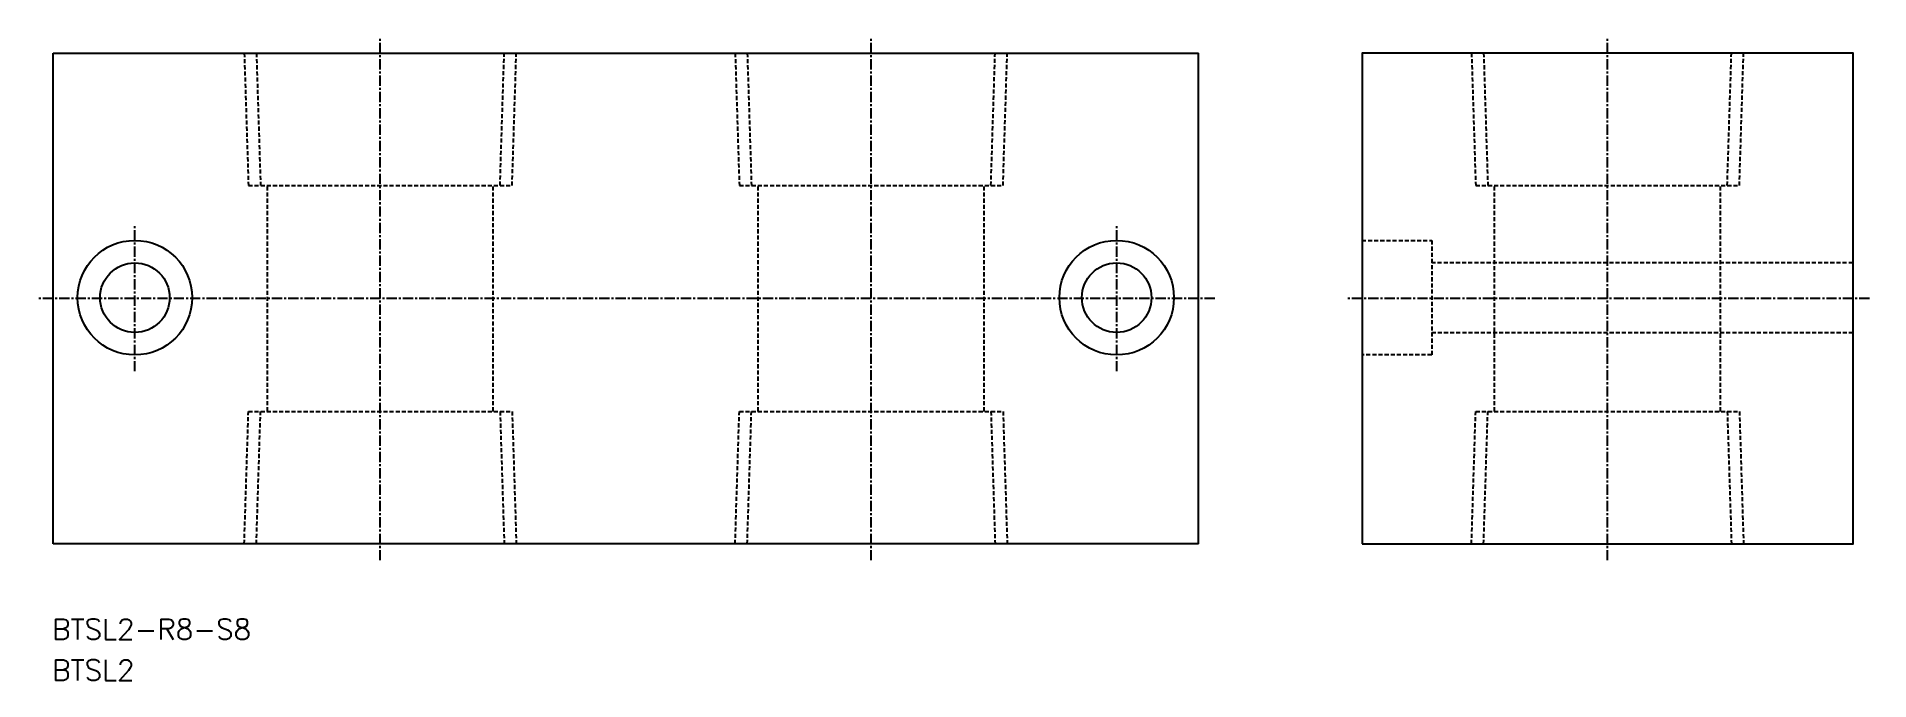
# Model space of a CAD drawing. Extents: x 36 to 260, y 58 to 137.
import ezdxf
from ezdxf.enums import TextEntityAlignment as Align

# ---------------------------------------------------------------- set-up
doc = ezdxf.new("R2010")
doc.units = 0
doc.linetypes.add('CENTER', pattern=[2, 1.25, -0.25, 0.25, -0.25])
doc.linetypes.add('DASHED', pattern=[0.75, 0.5, -0.25])
doc.layers.get('0').update_dxf_attribs({"linetype": 'CONTINUOUS'})
doc.layers.add('CENTER', color=1, linetype='CENTER')
doc.styles.get("Standard").update_dxf_attribs({"font": 'txt.shx', "bigfont": 'extfont.shx'})

msp = doc.modelspace()

# ---------------------------------------------------------------- linework, layer by layer
at = {"color": 7, "linetype": 'CONTINUOUS'}
for p, q in [((38.14, 75), (38.14, 135)), ((38.14, 135), (178.14, 135)), ((178.14, 75), (178.14, 135)), ((178.14, 75), (38.14, 75))]:
    msp.add_line(p, q, dxfattribs=at)
at = {"color": 3, "linetype": 'DASHED'}
for p, q in [((61.51, 135), (62.02, 118.8)), ((62.99, 135), (63.5, 118.8)), ((92.77, 118.8), (93.28, 135)), ((94.25, 118.8), (94.76, 135)), ((121.51, 135), (122.02, 118.8)), ((122.99, 135), (123.5, 118.8)), ((152.77, 118.8), (153.28, 135)), ((154.25, 118.8), (154.76, 135)), ((211.51, 135), (212.02, 118.8)), ((212.99, 135), (213.5, 118.8)), ((242.77, 118.8), (243.28, 135)), ((244.25, 118.8), (244.76, 135)), ((62.02, 118.8), (94.25, 118.8)), ((64.34, 91.2), (64.34, 118.8)), ((91.94, 91.2), (91.94, 118.8)), ((122.02, 118.8), (154.25, 118.8)), ((124.34, 91.2), (124.34, 118.8)), ((151.94, 91.2), (151.94, 118.8)), ((212.02, 118.8), (244.25, 118.8)), ((214.34, 91.2), (214.34, 118.8)), ((241.94, 91.2), (241.94, 118.8)), ((198.11, 112.09), (206.64, 112.09)), ((206.64, 112.09), (206.64, 98.1)), ((258.11, 109.35), (206.64, 109.35)), ((206.64, 100.85), (258.11, 100.85)), ((206.64, 98.1), (198.11, 98.1)), ((61.51, 75), (62.02, 91.2)), ((62.02, 91.2), (94.25, 91.2)), ((62.99, 75), (63.5, 91.2)), ((92.77, 91.2), (93.28, 75)), ((94.25, 91.2), (94.76, 75)), ((121.51, 75), (122.02, 91.2)), ((122.02, 91.2), (154.25, 91.2)), ((122.99, 75), (123.5, 91.2)), ((152.77, 91.2), (153.28, 75)), ((154.25, 91.2), (154.76, 75)), ((211.51, 75), (212.02, 91.2)), ((212.02, 91.2), (244.25, 91.2)), ((212.99, 75), (213.5, 91.2)), ((242.77, 91.2), (243.28, 75)), ((244.25, 91.2), (244.76, 75))]:
    msp.add_line(p, q, dxfattribs=at)
at = {"color": 7, "linetype": 'CONTINUOUS'}
msp.add_lwpolyline([(198.14, 75), (258.14, 75), (258.14, 135), (198.14, 135)], close=True, dxfattribs=at)
for centre, radius in [((48.14, 105.1), 7), ((168.14, 105.1), 7), ((48.14, 105.1), 4.25), ((168.14, 105.1), 4.25)]:
    msp.add_circle(centre, radius, dxfattribs=at)
at = {"layer": 'CENTER', "color": 1, "linetype": 'CENTER'}
for p, q in [((78.14, 73), (78.14, 137)), ((138.14, 73), (138.14, 137)), ((228.14, 73), (228.14, 137)), ((48.14, 96.1), (48.14, 114.1)), ((168.14, 96.1), (168.14, 114.1)), ((180.14, 105), (36.14, 105)), ((260.14, 105), (196.14, 105))]:
    msp.add_line(p, q, dxfattribs=at)

# ---------------------------------------------------------------- texts
at = {"color": 7, "linetype": 'CONTINUOUS'}
for s, p in [('BTSL2-R8-S8', (38.03, 64.57)), ('BTSL2', (38.03, 59.57))]:
    msp.add_text(s, height=2.5, dxfattribs=at).set_placement(p, align=Align.MIDDLE_LEFT)

doc.saveas('drawing.dxf')
